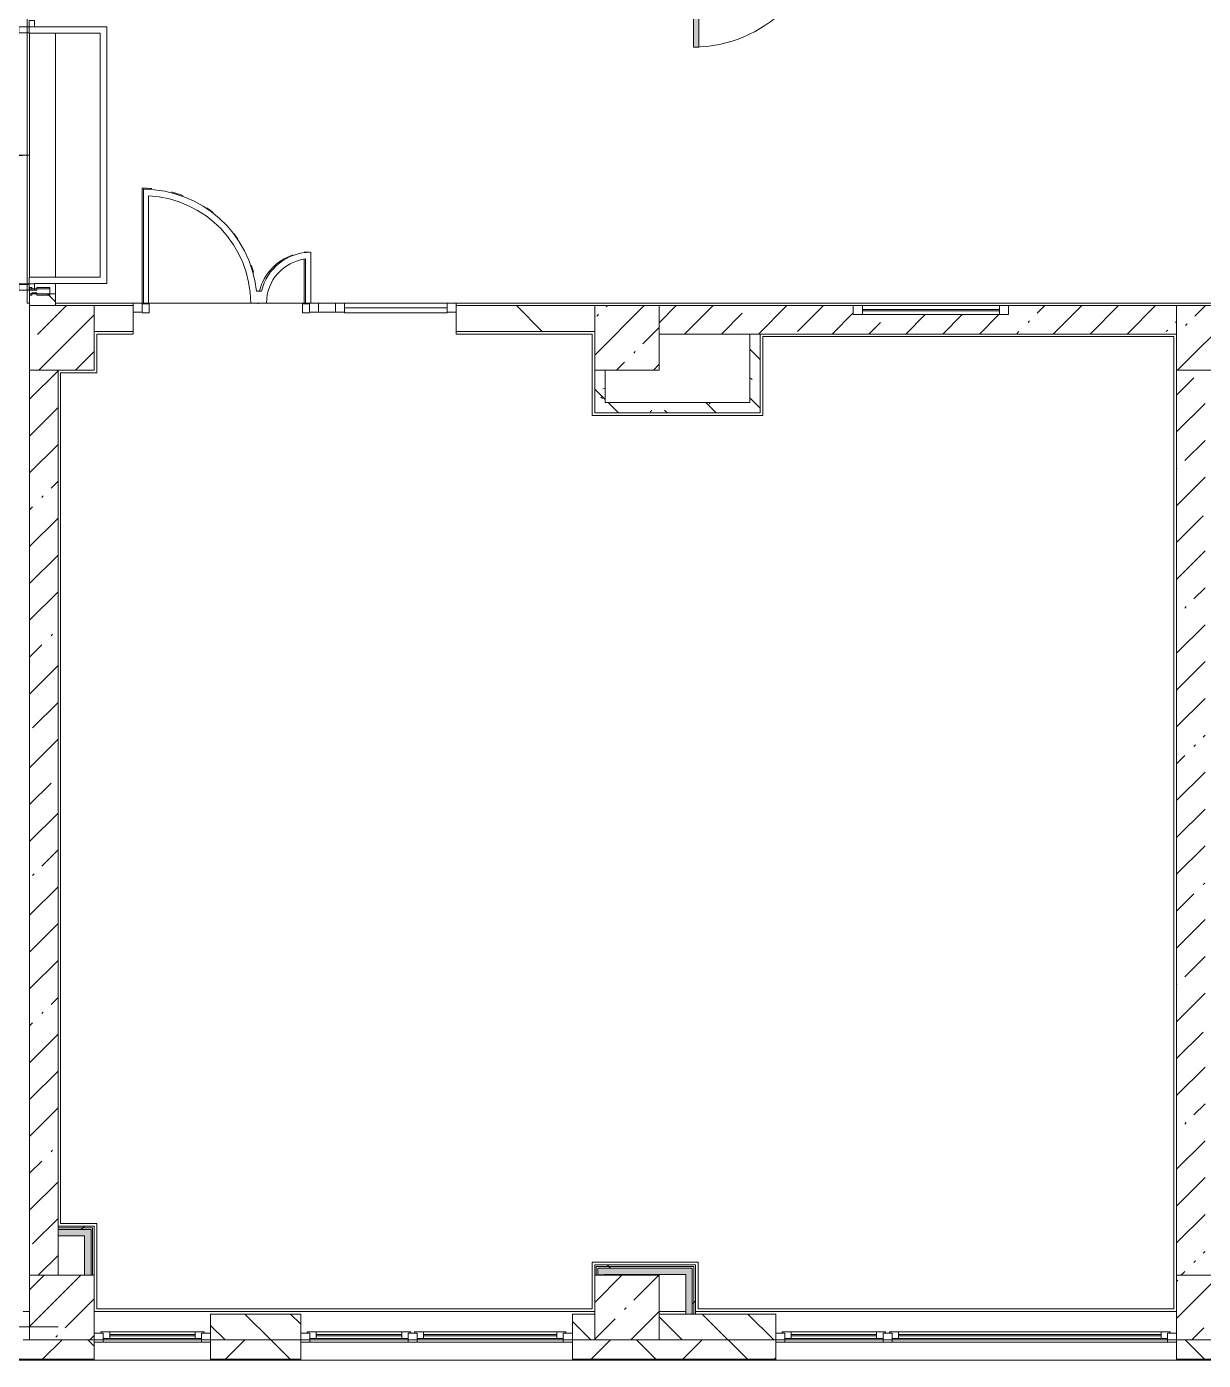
# Model space of a CAD drawing. Header units: millimetres. Extents: x 1322 to 199238, y -8553 to 29000.
# Drawn here: x 110745 to 119845, y -258 to 10057 of the extents above; entities that cross this region are included whole.
import ezdxf

# ---------------------------------------------------------------- set-up
doc = ezdxf.new("R2010")
doc.units = ezdxf.units.MM
for name, color, linetype, lineweight, true_color in [('A-DETL-GENF-3', 7, 'Continuous', 5, 0xaaaaaa), ('A-DOOR-5', 7, 'Continuous', 5, 0xe2e2e2), ('A-DOOR-6', 7, 'Continuous', 5, 0xaaaaaa), ('A-DOOR-FRAM-3', 7, 'Continuous', 5, 0xe2e2e2), ('A-DOOR-FRAM-4', 7, 'Continuous', 5, 0xaaaaaa), ('A-FLOR-2', 7, 'Continuous', 5, 0xaaaaaa), ('I-WALL-1', 7, 'Continuous', 5, 0xe7e7e7), ('I-WALL-2', 7, 'Continuous', 9, 0xe7e7e7), ('I-WALL-5', 7, 'Continuous', 5, 0x787878)]:
    doc.layers.add(name, color=color, linetype=linetype, lineweight=lineweight, true_color=true_color)
for name, color, linetype, lineweight in [('A-GLAZ-3', 7, 'Continuous', 5), ('A-GLAZ-CURT-2', 7, 'Continuous', 5), ('A-GLAZ-CWMG-2', 7, 'Continuous', 5), ('A-WALL', 7, 'Continuous', 9), ('A-WALL-4', 7, 'Continuous', 5), ('I-WALL-3', 7, 'Continuous', 5), ('S-COLS-1', 7, 'Continuous', 5), ('Оси', 7, 'Continuous', 9)]:
    doc.layers.add(name, color=color, linetype=linetype, lineweight=lineweight)
pattern_1 = [(45, (72227.77, 0), (-285.123, 285.123), []), (45, (72512.9, 0), (-285.123, 285.123), [504.031, -100.806, 16.764, -84.042])]
pattern_2 = [(135, (72227.77, 0), (-377.171, -377.171), [533.4, -88.9, 17.78, -88.9]), (135, (72227.77, 376.94), (-377.171, -377.171), []), (50, (72227.77, 0), (637.6445, -55.7866), [66.675, -733.425]), (355, (72227.8, 0), (-123.349, 668.699), [53.34, -586.74]), (100.451, (72280.9, -4.65), (514.299, 612.908), [56.665, -623.315]), (46.184, (72227.8, 177.8), (948.776, -147.15), [100.012, -1100.137]), (96.636, (72306.8, 165.5), (830.91, 865.997), [84.998, -934.973]), (351.184, (72227.8, 177.8), (830.918, 865.988), [80.01, -880.11]), (21, (72316.67, 133.35), (530.6506, -357.928), [66.675, -733.425]), (326, (72316.7, 133.35), (216.308, 644.6585), [53.34, -586.74]), (71.451, (72360.9, 103.5), (746.9596, 286.724), [56.665, -623.315]), (37.5, (72227.77, 0), (10.8105, 295.9426), [16.764, -562.864, 16.764, -578.866, -588.962]), (37.5, (72227.77, 0), (10.8105, 295.9426), [-1175.258, 16.764, -572.198]), (7.5, (72227.77, 0), (233.8692, 350.6318), [16.764, -322.834, 16.764, -549.529, -224.472]), (7.5, (72227.77, 0), (233.8692, 350.6318), [-905.891, 16.764, -207.708]), (327.5, (72029.52, 0), (474.5678, -20.0513), [16.764, -205.486, 16.764, -676.656, -920.115]), (327.5, (72029.52, 0), (474.5678, -20.0513), [-915.67, 16.764, -903.351]), (317.5, (71940.62, 0), (518.452, 88.9934), [16.764, -272.161, 16.764, -443.738, -653.415]), (317.5, (71940.62, 0), (518.452, 88.9934), [-749.427, 16.764, -636.651])]
pattern_3 = [(135, (72227.77, 0), (-353.5534, -353.5534), [])]
pattern_4 = [(45, (72227.8, 0), (-530.33, 530.33), []), (135, (72227.8, 0), (-530.33, -530.33), [])]

# ---------------------------------------------------------------- blocks, each defined once
blk = doc.blocks.new('BSC_Колонна _Прямоугольная - 500х500-23286270-1_10_3_птичка')
at = {"layer": 'S-COLS-1'}
h = blk.add_hatch(dxfattribs=at)
h.set_pattern_fill('FP_38', color=256, style=0, pattern_type=2)
h.set_pattern_definition([(45, (-38790, -7650), (-285.123, 285.123), []), (45, (-38504.88, -7650), (-285.123, 285.123), [504.031, -100.806, 16.764, -84.042])])
h.paths.add_polyline_path([(-250, -250), (250, -250), (250, 250), (-250, 250), (-250, -105)])
for p, q in [((250, 250), (-250, 250)), ((-250, 250), (-250, -250)), ((250, -250), (250, 250)), ((-250, -250), (250, -250))]:
    blk.add_line(p, q, dxfattribs=at)
blk = doc.blocks.new('BSC_Колонна _Прямоугольная - 500х500-V118-1_10_3_птичка')
at = {"layer": 'S-COLS-1'}
h = blk.add_hatch(dxfattribs=at)
h.set_pattern_fill('FP_39', color=256, style=0, pattern_type=2)
h.set_pattern_definition([(45, (-43160, -7650), (-285.123, 285.123), []), (45, (-42874.88, -7650), (-285.123, 285.123), [504.031, -100.806, 16.764, -84.042])])
h.paths.add_polyline_path([(250, -250), (250, 250), (-250, 250), (-250, -250)])
for p, q in [((250, 250), (-250, 250)), ((-250, 250), (-250, -250)), ((250, -250), (250, 250)), ((-250, -250), (250, -250))]:
    blk.add_line(p, q, dxfattribs=at)
blk = doc.blocks.new('BSC_Колонна _Прямоугольная - 500х500-V119-1_10_3_птичка')
at = {"layer": 'S-COLS-1'}
h = blk.add_hatch(dxfattribs=at)
h.set_pattern_fill('FP_40', color=256, style=0, pattern_type=2)
h.set_pattern_definition([(45, (-47660, -7650), (-285.123, 285.123), []), (45, (-47374.88, -7650), (-285.123, 285.123), [504.031, -100.806, 16.764, -84.042])])
h.paths.add_polyline_path([(-250, -250), (250, -250), (250, 250), (-250, 250), (-250, 30)])
for p, q in [((250, 250), (-250, 250)), ((-250, 250), (-250, -250)), ((250, -250), (250, 250)), ((-250, -250), (250, -250))]:
    blk.add_line(p, q, dxfattribs=at)
blk = doc.blocks.new('BSC_Колонна _Прямоугольная - 500х500-V124-1_10_3_птичка')
at = {"layer": 'S-COLS-1'}
h = blk.add_hatch(dxfattribs=at)
h.set_pattern_fill('FP_45', color=256, style=0, pattern_type=2)
h.set_pattern_definition([(45, (-38790, -150), (-285.123, 285.123), []), (45, (-38504.88, -150), (-285.123, 285.123), [504.031, -100.806, 16.764, -84.042])])
h.paths.add_polyline_path([(43, -250), (250, -250), (250, 250), (-250, 250), (-250, -250), (-30, -250)])
for p, q in [((250, 250), (-250, 250)), ((-250, 250), (-250, -250)), ((250, -250), (250, 250)), ((-250, -250), (250, -250))]:
    blk.add_line(p, q, dxfattribs=at)
blk = doc.blocks.new('BSC_Колонна _Прямоугольная - 500х500-V125-1_10_3_птичка')
at = {"layer": 'S-COLS-1'}
h = blk.add_hatch(dxfattribs=at)
h.set_pattern_fill('FP_46', color=256, style=0, pattern_type=2)
h.set_pattern_definition([(45, (-43160, -150), (-285.123, 285.123), []), (45, (-42874.88, -150), (-285.123, 285.123), [504.031, -100.806, 16.764, -84.042])])
h.paths.add_polyline_path([(250, -250), (250, 250), (-250, 250), (-250, -250)])
for p, q in [((250, 250), (-250, 250)), ((-250, 250), (-250, -250)), ((250, -250), (250, 250)), ((-250, -250), (250, -250))]:
    blk.add_line(p, q, dxfattribs=at)
blk = doc.blocks.new('BSC_Колонна _Прямоугольная - 500х500-V126-1_10_3_птичка')
at = {"layer": 'S-COLS-1'}
h = blk.add_hatch(dxfattribs=at)
h.set_pattern_fill('FP_47', color=256, style=0, pattern_type=2)
h.set_pattern_definition([(45, (-47660, -150), (-285.123, 285.123), []), (45, (-47374.88, -150), (-285.123, 285.123), [504.031, -100.806, 16.764, -84.042])])
h.paths.add_polyline_path([(250, -250), (250, 250), (-250, 250), (-250, -250)])
for p, q in [((250, 250), (-250, 250)), ((-250, 250), (-250, -250)), ((250, -250), (250, 250)), ((-250, -250), (250, -250))]:
    blk.add_line(p, q, dxfattribs=at)
blk = doc.blocks.new('120_Окно_СКБ_1Ст - 120_Окно_СКБ_1Ст 900х2500_h_-20664874-1_10_3_птичка')
at = {"layer": 'A-GLAZ-3'}
for p, q in [((-450, -127), (-450, -57)), ((-450, -57), (-380, -57)), ((450, -57), (-450, -57)), ((-380, -57), (-380, -127)), ((380, -87), (-380, -87)), ((-380, -87), (-380, -127)), ((-330, -137), (-330, -87)), ((330, -137), (330, -87)), ((380, -127), (380, -57)), ((380, -57), (450, -57)), ((380, -127), (380, -87)), ((450, -57), (450, -127)), ((-380, -127), (-450, -127)), ((-450, -127), (-400, -127)), ((-380, -127), (-400, -127)), ((-400, -127), (-400, -137)), ((-400, -137), (400, -137)), ((400, -137), (-400, -137)), ((-330, -107), (330, -107)), ((330, -117), (-330, -117)), ((450, -127), (380, -127)), ((400, -127), (380, -127)), ((400, -127), (450, -127)), ((400, -137), (400, -127))]:
    blk.add_line(p, q, dxfattribs=at)
blk = doc.blocks.new('120_Окно_СКБ_2Ст - 120_Окно_СКБ_2Ст 3100х2500 _мал_створка слева_-V158-1_10_3_птичка')
at = {"layer": 'A-GLAZ-3'}
for p, q in [((-1550, -127), (-1550, -57)), ((-1550, -57), (-1480, -57)), ((1550, -57), (-1550, -57)), ((-1480, -57), (-1480, -127)), ((650, -87), (-1480, -87)), ((-1480, -87), (-1480, -127)), ((-1430, -137), (-1430, -87)), ((600, -137), (600, -87)), ((650, -127), (650, -57)), ((650, -57), (720, -57)), ((650, -127), (650, -87)), ((720, -57), (720, -127)), ((1480, -87), (720, -87)), ((720, -87), (720, -127)), ((770, -137), (770, -87)), ((1430, -137), (1430, -87)), ((1480, -127), (1480, -57)), ((1480, -57), (1550, -57)), ((1480, -127), (1480, -87)), ((1550, -57), (1550, -127)), ((-1480, -127), (-1550, -127)), ((-1550, -127), (-1500, -127)), ((-1480, -127), (-1500, -127)), ((-1500, -127), (-1500, -137)), ((-1500, -137), (670, -137)), ((670, -137), (-1500, -137)), ((-1430, -107), (600, -107)), ((600, -117), (-1430, -117)), ((720, -127), (650, -127)), ((670, -127), (650, -127)), ((670, -127), (700, -127)), ((670, -137), (670, -127)), ((720, -127), (700, -127)), ((700, -127), (700, -137)), ((700, -137), (1500, -137)), ((1500, -137), (700, -137)), ((770, -107), (1430, -107)), ((1430, -117), (770, -117)), ((1550, -127), (1480, -127)), ((1500, -127), (1480, -127)), ((1500, -127), (1550, -127)), ((1500, -137), (1500, -127))]:
    blk.add_line(p, q, dxfattribs=at)
blk = doc.blocks.new('120_Окно_СКБ_2Ст - 120_Окно_СКБ_2Ст 2100х2500 _мал створка справа_-V140-1_10_3_птичка')
at = {"layer": 'A-GLAZ-3'}
for p, q in [((-1050, -127), (-1050, -57)), ((-1050, -57), (-980, -57)), ((1050, -57), (-1050, -57)), ((-980, -57), (-980, -127)), ((150, -87), (-980, -87)), ((-980, -87), (-980, -127)), ((-930, -137), (-930, -87)), ((100, -137), (100, -87)), ((150, -127), (150, -57)), ((150, -57), (220, -57)), ((150, -127), (150, -87)), ((220, -57), (220, -127)), ((980, -87), (220, -87)), ((220, -87), (220, -127)), ((270, -137), (270, -87)), ((930, -137), (930, -87)), ((980, -127), (980, -57)), ((980, -57), (1050, -57)), ((980, -127), (980, -87)), ((1050, -57), (1050, -127)), ((-980, -127), (-1050, -127)), ((-1050, -127), (-1000, -127)), ((-980, -127), (-1000, -127)), ((-1000, -127), (-1000, -137)), ((-1000, -137), (170, -137)), ((170, -137), (-1000, -137)), ((-930, -107), (100, -107)), ((100, -117), (-930, -117)), ((220, -127), (150, -127)), ((170, -127), (150, -127)), ((170, -127), (200, -127)), ((170, -137), (170, -127)), ((220, -127), (200, -127)), ((200, -127), (200, -137)), ((200, -137), (1000, -137)), ((1000, -137), (200, -137)), ((270, -107), (930, -107)), ((930, -117), (270, -117)), ((1050, -127), (980, -127)), ((1000, -127), (980, -127)), ((1000, -127), (1050, -127)), ((1000, -137), (1000, -127))]:
    blk.add_line(p, q, dxfattribs=at)
blk = doc.blocks.new('110_Дверь_СКБ_1Ст_Внутренняя1 - Д-11 1100x2100h_кладовые _все__ коридор _между помещениями блока столовой__ моечные _все_-32089417-1_10_3_птичка')
at = {"layer": 'A-DOOR-5'}
h = blk.add_hatch(color=256, dxfattribs=at)
h.paths.add_polyline_path([(522.5, 110), (512.5, 110), (512.5, 70), (502.5, 70), (502.5, 30), (537.5, 30), (537.5, 110)])
h.paths.add_polyline_path([(-497.5, 110), (-512.5, 110), (-512.5, 30), (-477.5, 30), (-477.5, 70), (-487.5, 70), (-487.5, 110)])
at = {"layer": 'A-DOOR-6'}
h = blk.add_hatch(dxfattribs=at)
h.set_pattern_fill('FP_103', color=256, style=0, pattern_type=2)
h.set_pattern_definition([(135, (1751.41, 174.685), (-14.14214, -14.14214), []), (225, (1751.41, 174.685), (14.14214, -14.14214), [])])
h.paths.add_polyline_path([(537.5, 110), (537.5, -110), (562.5, -110), (562.5, 110)])
at = {"layer": 'A-DOOR-FRAM-3'}
for points in [[(512.5, 1110), (472.5, 1110), (472.5, 110), (512.5, 110), (512.5, 1030.8)], [(-537.5, 118), (-567.5, 118), (-562.5, 110), (-497.5, 115.3), (-497.5, 118), (-517.5, 118)], [(562.5, 118), (522.5, 118), (522.5, 110), (592.5, 110), (587.5, 118)], [(-512.5, 30), (-512.5, -110), (-497.5, -110), (-497.5, 30)], [(522.5, 30), (522.5, -110), (537.5, -110), (537.5, 30)], [(-567.5, -110), (-562.5, -118), (-497.5, -118), (-497.5, -110), (-562.5, -110)], [(537.5, -110), (522.5, -115.3), (522.5, -118), (592.5, -118), (587.5, -110), (562.5, -110)]]:
    blk.add_hatch(color=256, dxfattribs=at).paths.add_polyline_path(points)
at = {"layer": 'A-DOOR-FRAM-4'}
h = blk.add_hatch(dxfattribs=at)
h.set_pattern_fill('FP_104', color=256, style=0, pattern_type=2)
h.set_pattern_definition([(45, (-371.384, 174.685), (-14.1421, 14.1421), []), (135, (-371.384, 174.685), (-14.1421, -14.1421), [])])
h.paths.add_polyline_path([(-512.5, 110), (-537.5, 110), (-537.5, -110), (-512.5, -110), (-512.5, 16)])
at = {"layer": 'A-DOOR-6'}
for p, q in [((512.5, 1110), (472.5, 1110)), ((472.5, 1110), (472.5, 110)), ((512.5, 110), (512.5, 1110)), ((472.5, 110), (512.5, 110))]:
    blk.add_line(p, q, dxfattribs=at)
blk.add_arc((512.5, 110), 1000, 90, 180, dxfattribs=at)
at = {"layer": 'A-DOOR-FRAM-4'}
for p, q in [((-497.5, 118), (-567.5, 118)), ((-567.5, 118), (-567.5, 110)), ((-567.5, 110), (-497.5, 110)), ((-512.5, 110), (-537.5, 110)), ((-537.5, 110), (-537.5, -110)), ((-487.5, 110), (-512.5, 110)), ((-512.5, 110), (-512.5, 30)), ((-512.5, -110), (-512.5, 110)), ((-497.5, 110), (-512.5, 110)), ((-512.5, 110), (-512.5, 109)), ((-512.5, 109), (-497.5, 109)), ((-497.5, 110), (-497.5, 118)), ((-497.5, 109), (-497.5, 110)), ((-487.5, 70), (-487.5, 110)), ((512.5, 110), (512.5, 70)), ((537.5, 110), (512.5, 110)), ((592.5, 118), (522.5, 118)), ((522.5, 118), (522.5, 110)), ((537.5, 110), (522.5, 110)), ((522.5, 110), (522.5, 109)), ((522.5, 110), (592.5, 110)), ((522.5, 109), (537.5, 109)), ((537.5, 30), (537.5, 110)), ((562.5, 110), (537.5, 110)), ((537.5, 110), (537.5, -110)), ((537.5, 109), (537.5, 110)), ((562.5, -110), (562.5, 110)), ((592.5, 110), (592.5, 118)), ((-512.5, 30), (-477.5, 30)), ((-497.5, 30), (-512.5, 30)), ((-512.5, 30), (-512.5, -110)), ((-497.5, -110), (-497.5, 30)), ((-477.5, 70), (-487.5, 70)), ((-477.5, 30), (-477.5, 70)), ((512.5, 70), (502.5, 70)), ((502.5, 70), (502.5, 30)), ((502.5, 30), (537.5, 30)), ((537.5, 30), (522.5, 30)), ((522.5, 30), (522.5, -110)), ((537.5, -110), (537.5, 30)), ((-497.5, -110), (-567.5, -110)), ((-567.5, -110), (-567.5, -118)), ((-567.5, -118), (-497.5, -118)), ((-537.5, -110), (-512.5, -110)), ((-512.5, -110), (-497.5, -110)), ((-497.5, -118), (-497.5, -110)), ((522.5, -110), (537.5, -110)), ((592.5, -110), (522.5, -110)), ((522.5, -110), (522.5, -118)), ((522.5, -118), (592.5, -118)), ((537.5, -110), (562.5, -110)), ((592.5, -118), (592.5, -110))]:
    blk.add_line(p, q, dxfattribs=at)
blk = doc.blocks.new('Прямоугольный импост - Импост структурный с накладкой - 160мм Темный-31239214-1_10_3_птичка')
at = {"layer": 'A-GLAZ-CWMG-2'}
for p, q in [((-50, 0), (-50, 17)), ((-50, 17), (0, 17)), ((-40, 0), (-50, 0)), ((-40, -40), (-40, 0)), ((0, 0), (-10, 0)), ((-10, 0), (-10, -40)), ((0, 17), (0, 0)), ((-50, -140), (-50, -40)), ((-50, -40), (-40, -40)), ((-10, -40), (0, -40)), ((0, -40), (0, -140)), ((0, -140), (-50, -140))]:
    blk.add_line(p, q, dxfattribs=at)
blk = doc.blocks.new('Дверь_Витражная_остекление_ - ДВН_ДАО_Главный вход_1800 в свету 5-32258809-1_10_3_птичка')
at = {"layer": 'A-DETL-GENF-3'}
for p, q in [((-993, -1013), (-993, -21)), ((-993, -21), (-993, -1013)), ((-993, -100), (-948, -100)), ((-983, -933), (-983, -100)), ((-948, -1013), (-948, -21)), ((-948, -1013), (-948, -21)), ((-939, -933), (-939, -100)), ((989, -933), (989, -100)), ((998, -1013), (998, -20)), ((998, -20), (998, -1013)), ((1043, -100), (998, -100)), ((1033, -933), (1033, -100)), ((1043, -1013), (1043, -20)), ((1043, -1013), (1043, -20)), ((-993, -933), (-948, -933)), ((-993, -1013), (-948, -1013)), ((-993, -1013), (-948, -1013)), ((1043, -933), (998, -933)), ((1043, -1013), (998, -1013)), ((998, -1013), (1043, -1013))]:
    blk.add_line(p, q, dxfattribs=at)
at = {"layer": 'A-DOOR-6'}
for p, q in [((-1043, 20), (-993, 20)), ((-1043, -20), (-1043, 20)), ((-993, 20), (-993, -20)), ((993, 20), (1043, 20)), ((993, -20), (993, 20)), ((1043, 20), (1043, -20)), ((-993, -20), (-1043, -20)), ((-993, -1013), (-993, -21)), ((1043, -20), (993, -20)), ((993, -1013), (993, -21))]:
    blk.add_line(p, q, dxfattribs=at)
for centre, start, end in [((-993, -20), 270, 0), ((993, -20), 180, 270)]:
    blk.add_arc(centre, 993, start, end, dxfattribs=at)
blk = doc.blocks.new('Прямоугольный импост - Импост структурный с накладкой - 160мм Темный-V197-1_10_3_птичка')
at = {"layer": 'A-GLAZ-CWMG-2'}
for p, q in [((-25, 0), (-25, 17)), ((-25, 17), (25, 17)), ((-15, 0), (-25, 0)), ((-15, -40), (-15, 0)), ((25, 0), (15, 0)), ((15, 0), (15, -40)), ((25, 17), (25, 0)), ((-25, -140), (-25, -40)), ((-25, -40), (-15, -40)), ((15, -40), (25, -40)), ((25, -40), (25, -140)), ((25, -140), (-25, -140))]:
    blk.add_line(p, q, dxfattribs=at)
blk = doc.blocks.new('Прямоугольный импост - 50 x 70 мм-31700031-1_10_3_птичка')
at = {"layer": 'A-GLAZ-CWMG-2'}
for p, q in [((-70, 35), (0, 35)), ((-70, -35), (-70, 35)), ((0, 35), (0, -35)), ((0, -35), (-70, -35))]:
    blk.add_line(p, q, dxfattribs=at)
blk = doc.blocks.new('Дверь_Витражная_остекление_ - ДВН_ДАО_Главный вход_1200 в свету-V271-1_10_3_птичка')
at = {"layer": 'A-DETL-GENF-3'}
for p, q in [((-607, 925), (-647, 925)), ((-647, 925), (-647, 35)), ((-607, 915), (-607, 925)), ((647, 430), (607, 430)), ((607, 376), (607, 30)), ((-647, 30), (-607, 30)), ((-592, 30), (-647, 30)), ((-607, 30), (-607, 37)), ((-592, -40), (-592, 30)), ((592, -40), (592, 30)), ((592, 30), (647, 30)), ((607, 30), (647, 30)), ((-647, -40), (-592, -40)), ((647, -40), (592, -40))]:
    blk.add_line(p, q, dxfattribs=at)
at = {"layer": 'A-DOOR-6'}
blk.add_line((-647, 925), (-647, 35), dxfattribs=at)
for centre, radius, start, end in [((-647, 30), 895, 85.2542, 90), ((-647, 30), 895, 69.312, 75.32), ((-647, 30), 895, 52.105, 56.1089), ((-647, 30), 895, 34.1403, 37.5286), ((647, 30), 400, 90, 91.0627), ((-647, 30), 895, 15.7125, 19.6061), ((647, 30), 400, 108.6077, 165.3261), ((-647, 30), 895, 360, 0.4556), ((647, 30), 400, 178.9711, 180)]:
    blk.add_arc(centre, radius, start, end, dxfattribs=at)
blk = doc.blocks.new('Системная панель - Стемалит - 40мм-31720939-1_10_3_птичка')
at = {"layer": 'A-GLAZ-CURT-2'}
for p, q in [((65, 35), (-65, 35)), ((-65, 35), (-65, -35)), ((65, -35), (65, 35)), ((-65, -35), (65, -35))]:
    blk.add_line(p, q, dxfattribs=at)
blk = doc.blocks.new('Прямоугольный импост - 50 x 70 мм-31687886-1_10_3_птичка')
at = {"layer": 'A-GLAZ-CWMG-2'}
for p, q in [((-35, 35), (35, 35)), ((-35, -35), (-35, 35)), ((35, 35), (35, -35)), ((35, -35), (-35, -35))]:
    blk.add_line(p, q, dxfattribs=at)
blk = doc.blocks.new('Прямоугольный импост - 50 x 70 мм-V269-1_10_3_птичка')
at = {"layer": 'A-GLAZ-CWMG-2'}
for p, q in [((0, 35), (-70, 35)), ((-70, 35), (-70, -35)), ((0, -35), (0, 35)), ((-70, -35), (0, -35))]:
    blk.add_line(p, q, dxfattribs=at)
blk = doc.blocks.new('Системная панель - Стекло - 40мм-V272-1_10_3_птичка')
at = {"layer": 'A-GLAZ-CURT-2'}
for p, q in [((397.5, 0), (-397.5, 0)), ((-397.5, 0), (-397.5, -40)), ((397.5, -40), (397.5, 0)), ((-397.5, -40), (397.5, -40))]:
    blk.add_line(p, q, dxfattribs=at)
blk = doc.blocks.new('Прямоугольный импост - 50 x 70 мм-31702100-1_10_3_птичка')
at = {"layer": 'A-GLAZ-CWMG-2'}
for p, q in [((-35, 35), (35, 35)), ((-35, -35), (-35, 35)), ((35, 35), (35, -35)), ((35, -35), (-35, -35))]:
    blk.add_line(p, q, dxfattribs=at)
blk = doc.blocks.new('Прямоугольный импост - 50 x 70 мм-31720914-1_10_3_птичка')
at = {"layer": 'A-GLAZ-CWMG-2'}
blk.add_line((24940, 7918), (24145, 7918), dxfattribs=at)
blk = doc.blocks.new('120_Окно_СКБ_1Ст - 120_Окно_СКБ_1Ст 400х1200 EI30-24228621-1_10_3_птичка')
at = {"layer": 'A-GLAZ-3'}
for p, q in [((-600, 40), (-600, 110)), ((-600, 110), (-530, 110)), ((600, 110), (-600, 110)), ((-530, 110), (-530, 40)), ((530, 40), (530, 110)), ((530, 110), (600, 110)), ((600, 110), (600, 40)), ((-530, 40), (-600, 40)), ((-600, 40), (600, 40)), ((530, 80), (-530, 80)), ((530, 70), (-530, 70)), ((600, 40), (530, 40))]:
    blk.add_line(p, q, dxfattribs=at)

msp = doc.modelspace()

# ---------------------------------------------------------------- hatches: boundary and pattern name
at = {"layer": 'A-WALL-4'}
h = msp.add_hatch(dxfattribs=at)
h.set_pattern_fill('FP_67', color=256, style=0, pattern_type=2)
h.set_pattern_definition([(135, (72227.77, 0), (-176.7767, -176.7767), [])])
h.paths.add_polyline_path([(112865.3, -100), (112865.3, 100), (112167.8, 100), (112167.8, -100)])
h.paths.add_polyline_path([(116537.8, -100), (116537.8, 100), (115637.8, 100), (115637.8, -100), (115710.3, -100)])
h.paths.add_polyline_path([(115137.8, -100), (115137.8, 100), (114965.3, 100), (114965.3, -100)])
h = msp.add_hatch(dxfattribs=at)
h.set_pattern_fill('FP_56', color=256, style=0, pattern_type=2)
h.set_pattern_definition([(45, (72227.77, 0), (-353.5534, 353.5534), []), (135, (72227.77, 0), (-353.5534, -353.5534), [])])
h.paths.add_polyline_path([(147921.6, -250), (147927.8, -250), (147927.8, -100), (146207.8, -100), (146207.8, -250), (147919.8, -250)])
h.paths.add_polyline_path([(139888.5, -250), (142887.8, -250), (142887.8, -100), (139287.8, -100), (139287.8, -250)])
h.paths.add_polyline_path([(144463.8, -250), (144507.8, -250), (144507.8, -100), (143787.8, -101.8), (143787.8, -250), (144307.8, -250)])
h.paths.add_polyline_path([(138028.6, -250), (138387.8, -250), (138387.8, -100), (137387.8, -100), (137387.8, -250)])
h.paths.add_polyline_path([(133137.8, -250), (133837.8, -250), (133837.8, -100), (133137.8, -100), (133137.8, -128.3)])
h.paths.add_polyline_path([(132237.8, -250), (132237.8, -100), (131487.8, -100), (131487.8, -250)])
h.paths.add_polyline_path([(135937.8, -250), (136487.8, -250), (136487.8, -100), (135937.8, -100), (135937.8, -121.3)])
h.paths.add_polyline_path([(128729.3, -250), (129387.8, -250), (129387.8, -100), (128637.8, -100), (128637.8, -250)])
h.paths.add_polyline_path([(114965.3, -250), (116537.8, -250), (116537.8, -100), (114965.3, -100), (114965.3, -173.5)])
h.paths.add_polyline_path([(119637.8, -250), (120387.8, -250), (120387.8, -100), (119637.8, -100), (119637.8, -161.8)])
h.paths.add_polyline_path([(121287.8, -250), (121999.3, -250), (121999.3, -100), (121287.8, -100), (121287.8, -157.7)])
h.paths.add_polyline_path([(125537.8, -250), (125537.8, -100), (124099.3, -100), (124099.3, -250), (125009.6, -250)])
h.paths.add_polyline_path([(109317.8, -250), (109317.8, -100), (108197.8, -100), (108197.8, -250), (109200.8, -250)])
h.paths.add_polyline_path([(111060.6, -250), (111267.8, -250), (111267.8, -100), (110217.8, -100), (110217.8, -250)])
h.paths.add_polyline_path([(112167.8, -250), (112865.3, -250), (112865.3, -100), (112167.8, -100), (112167.8, -180.4)])
h.paths.add_polyline_path([(106097.8, -250), (106097.8, -100), (105237.8, -100), (105237.8, -250)])
h.paths.add_polyline_path([(102437.8, -250), (102437.8, -100), (101437.5, -100), (101437.5, -250), (101761.3, -250)])
h.paths.add_polyline_path([(99537.8, -250), (100537.5, -250), (100537.5, -100), (99537.8, -100), (99537.8, -211.8)])
h.paths.add_polyline_path([(87812.4, -250), (87837.8, -250), (87837.8, -100), (87087.8, -100), (87087.8, -250)])
h.paths.add_polyline_path([(98637.8, -250), (98637.8, -100), (97662.8, -100), (97662.8, -250), (98041.6, -250)])
h.paths.add_polyline_path([(88737.8, -250), (89487.8, -250), (89487.8, -100), (88737.8, -100), (88737.8, -238.7)])
h.paths.add_polyline_path([(92937.8, -250), (92937.8, -100), (91587.8, -100), (91587.8, -250)])
h.paths.add_polyline_path([(94321.9, -250), (94862.8, -250), (94862.8, -100), (93837.8, -100), (93837.8, -250)])
h.paths.add_polyline_path([(81387.5, -250), (82137.8, -250), (82137.8, -100), (81387.5, -100), (81387.5, -118)])
h.paths.add_polyline_path([(80487.5, -250), (80487.5, -100), (79057.8, -100), (79057.8, -250), (80372.9, -250)])
h.paths.add_polyline_path([(84987.8, -250), (84987.8, -100), (84237.8, -100), (84237.8, -250)])
h.paths.add_polyline_path([(71967.8, -250), (75957.8, -250), (75957.8, -100), (71967.8, -100), (71967.8, -210)])
at = {"layer": 'I-WALL-1'}
for points in [[(115162.8, 406), (115892.8, 406), (115892.8, 456), (115162.8, 456)], [(115212.8, 400), (115212.8, 406), (115162.8, 406), (115162.8, 400)], [(115892.8, 100), (115892.8, 406), (115842.8, 406), (115842.8, 100)]]:
    msp.add_hatch(color=256, dxfattribs=at).paths.add_polyline_path(points)
at = {"layer": 'I-WALL-2'}
for points in [[(110987.8, 705), (111242.8, 705), (111242.8, 755), (110987.8, 755)], [(111192.8, 400), (111242.8, 400), (111242.8, 705), (111192.8, 705), (111192.8, 501)]]:
    msp.add_hatch(color=256, dxfattribs=at).paths.add_polyline_path(points)
at = {"layer": 'I-WALL-3'}
h = msp.add_hatch(dxfattribs=at)
h.set_pattern_fill('FP_66', color=256, style=0, pattern_type=2)
h.set_pattern_definition(pattern_3)
h.paths.add_polyline_path([(110967.8, 7900), (110967.8, 7990), (110767.8, 7990), (110767.8, 7900)])
h.paths.add_polyline_path([(110767.8, 10120), (110967.8, 10120), (110967.8, 10230), (110767.8, 10230), (110767.8, 10210)])
h = msp.add_hatch(dxfattribs=at)
h.set_pattern_fill('FP_66', color=256, style=0, pattern_type=2)
h.set_pattern_definition(pattern_3)
h.paths.add_polyline_path([(111267.8, 7700), (111567.8, 7700), (111567.8, 7900), (111267.8, 7900)])
h.paths.add_polyline_path([(115117.8, 7700), (115137.8, 7700), (115137.8, 7900), (114067.8, 7900), (114067.8, 7700)])
h = msp.add_hatch(dxfattribs=at)
h.set_pattern_fill('FP_36', color=256, style=0, pattern_type=2)
h.set_pattern_definition(pattern_1)
h.paths.add_polyline_path([(119637.8, 7680), (119637.8, 7900), (118337.8, 7900), (118337.8, 7830), (117137.8, 7830), (117137.8, 7900), (115637.8, 7900), (115637.8, 7680), (119617.8, 7680)])
h = msp.add_hatch(dxfattribs=at)
h.set_pattern_fill('FP_36', color=256, style=0, pattern_type=2)
h.set_pattern_definition(pattern_1)
h.paths.add_polyline_path([(110891.2, 400), (110987.8, 400), (110987.8, 7400), (110767.8, 7400), (110767.8, 400), (110882.9, 400)])
h = msp.add_hatch(dxfattribs=at)
h.set_pattern_fill('FP_36', color=256, style=0, pattern_type=2)
h.set_pattern_definition(pattern_1)
h.paths.add_polyline_path([(119637.8, 400), (119857.8, 400), (119857.8, 7400), (119637.8, 7400), (119637.8, 645.8)])
h = msp.add_hatch(dxfattribs=at)
h.set_pattern_fill('FP_172', color=256, style=0, pattern_type=2)
h.set_pattern_definition(pattern_4)
h.paths.add_polyline_path([(111267.8, 767.5), (111267.8, 780), (110987.8, 780), (110987.8, 767.5), (111255.3, 767.5)])
h = msp.add_hatch(dxfattribs=at)
h.set_pattern_fill('FP_172', color=256, style=0, pattern_type=2)
h.set_pattern_definition(pattern_4)
h.paths.add_polyline_path([(110987.8, 755), (111255.3, 755), (111255.3, 767.5), (110987.8, 767.5)])
h = msp.add_hatch(dxfattribs=at)
h.set_pattern_fill('FP_172', color=256, style=0, pattern_type=2)
h.set_pattern_definition(pattern_4)
h.paths.add_polyline_path([(115137.8, 468.5), (115917.8, 468.7), (115917.8, 481), (115137.8, 481)])
h = msp.add_hatch(dxfattribs=at)
h.set_pattern_fill('FP_172', color=256, style=0, pattern_type=2)
h.set_pattern_definition(pattern_4)
h.paths.add_polyline_path([(115150.3, 456), (115905.3, 456), (115905.3, 468.5), (115150.3, 468.5)])
h = msp.add_hatch(dxfattribs=at)
h.set_pattern_fill('FP_172', color=256, style=0, pattern_type=2)
h.set_pattern_definition(pattern_4)
h.paths.add_polyline_path([(115905.3, 100), (115903.2, 456), (115892.8, 456), (115892.8, 100)])
h = msp.add_hatch(dxfattribs=at)
h.set_pattern_fill('FP_172', color=256, style=0, pattern_type=2)
h.set_pattern_definition(pattern_4)
h.paths.add_polyline_path([(115917.8, 100), (115917.8, 468.5), (115905.3, 468.5), (115905.3, 100)])
at = {"layer": 'I-WALL-5'}
h = msp.add_hatch(dxfattribs=at)
h.set_pattern_fill('FP_65', color=256, style=0, pattern_type=2)
h.set_pattern_definition(pattern_2)
h.paths.add_polyline_path([(116417.8, 7150), (116417.8, 7680), (116337.8, 7680), (116337.8, 7150)])
h = msp.add_hatch(dxfattribs=at)
h.set_pattern_fill('FP_65', color=256, style=0, pattern_type=2)
h.set_pattern_definition(pattern_2)
h.paths.add_polyline_path([(115137.8, 7070), (115217.8, 7070), (115217.8, 7400), (115137.8, 7400), (115137.8, 7150)])
h = msp.add_hatch(dxfattribs=at)
h.set_pattern_fill('FP_65', color=256, style=0, pattern_type=2)
h.set_pattern_definition(pattern_2)
h.paths.add_polyline_path([(116417.8, 7070), (116417.8, 7150), (115217.8, 7150), (115217.8, 7070), (115937.8, 7070)])

# ---------------------------------------------------------------- linework, layer by layer
at = {"layer": 'A-FLOR-2'}
for p, q in [((110747.8, 7920), (110747.8, 10680)), ((110764, 10057.4), (110764, 10007.4)), ((110764, 10007.4), (111314, 10007.4)), ((111364, 10057.4), (110804.8, 10057.4)), ((111314, 10007.4), (111314, 8120)), ((111364, 8070), (111364, 10057.4)), ((111647.8, 8800), (111647.8, 7920)), ((111687.8, 7920), (111687.8, 8749)), ((112902.8, 8260.7), (112902.8, 7920)), ((112942.8, 7920), (112942.8, 8313)), ((111314, 8120), (110764, 8120)), ((110764, 8120), (110764, 8070)), ((110804.8, 8070), (111364, 8070)), ((112560.9, 8012.8), (112522.9, 8012.8)), ((110747.8, 7920), (110767.8, 7920)), ((110967.8, 7920), (138144.1, 7920)), ((111567.8, 7680), (111287.8, 7680)), ((111287.8, 7680), (111287.8, 7380)), ((111567.8, 7700), (111567.8, 7680)), ((114067.8, 7680), (114067.8, 7700)), ((115117.8, 7680), (114067.8, 7680)), ((115117.8, 7050), (115117.8, 7680)), ((119617.8, 7660), (116437.8, 7660)), ((116437.8, 7660), (116437.8, 7050)), ((119617.8, 140), (119617.8, 7660)), ((111287.8, 7380), (111007.8, 7380)), ((111007.8, 7380), (111007.8, 800)), ((116437.8, 7050), (115117.8, 7050)), ((111007.8, 800), (111287.8, 800)), ((111287.8, 800), (111287.8, 140)), ((115117.8, 140), (115117.8, 501)), ((115117.8, 501), (115937.8, 501)), ((115937.8, 501), (115937.8, 140)), ((110717.8, 120), (110767.8, 120)), ((111287.8, 140), (115117.8, 140)), ((115937.8, 140), (119617.8, 140))]:
    msp.add_line(p, q, dxfattribs=at)
for centre, radius, start, end in [((111647.8, 7920), 880, 6.05535, 90), ((111647.8, 7920), 830, 360, 87.23769), ((112942.8, 7920), 393, 90, 166.33705), ((112942.8, 7920), 343, 96.69696, 180)]:
    msp.add_arc(centre, radius, start, end, dxfattribs=at)
at = {"layer": 'A-WALL'}
for p, q in [((116417.8, 7680), (116337.8, 7680)), ((110987.8, 780), (110987.8, 705)), ((110987.8, 767.5), (111255.3, 767.5)), ((110987.8, 755), (111242.8, 755)), ((111242.8, 755), (111242.8, 400)), ((111255.3, 767.5), (111255.3, 400)), ((115137.8, 468.5), (115137.8, 406)), ((115905.3, 468.5), (115150.3, 468.5)), ((115150.3, 400), (115150.3, 468.5)), ((115892.8, 456), (115162.8, 456)), ((115162.8, 400), (115162.8, 456)), ((115892.8, 100), (115892.8, 456)), ((115905.3, 100), (115905.3, 468.5)), ((112865.3, -100), (112167.8, -100)), ((115137.8, -100), (114965.3, -100)), ((116537.8, -100), (115637.8, -100)), ((110217.8, -250), (111267.8, -250)), ((110217.8, -253), (111267.8, -253)), ((112167.8, -250), (112865.3, -250)), ((112167.8, -253), (112865.3, -253)), ((114965.3, -250), (116537.8, -250)), ((114965.3, -253), (116537.8, -253)), ((119637.8, -250), (120387.8, -250)), ((119637.8, -253), (120387.8, -253))]:
    msp.add_line(p, q, dxfattribs=at)
at = {"layer": 'A-WALL-4'}
for p, q in [((112865.3, 100), (112167.8, 100)), ((112167.8, 100), (112167.8, -258)), ((112865.3, -258), (112865.3, 100)), ((115137.8, 100), (114965.3, 100)), ((114965.3, 100), (114965.3, -258)), ((116537.8, 100), (115637.8, 100)), ((116537.8, -258), (116537.8, 100)), ((110767.8, -100), (110717.8, -100)), ((111267.8, -258), (111267.8, -100)), ((111267.8, -100), (112167.8, -100)), ((112865.3, -100), (114965.3, -100)), ((116537.8, -100), (119637.8, -100)), ((119637.8, -100), (119637.8, -258)), ((121999.3, -258), (110217.8, -258))]:
    msp.add_line(p, q, dxfattribs=at)
at = {"layer": 'I-WALL-3'}
for p, q in [((110767.8, 8120), (110767.8, 10007.4)), ((110967.8, 10007.4), (110967.8, 8120)), ((110967.8, 7900), (110967.8, 8070)), ((110967.8, 7990), (110767.8, 7990)), ((110767.8, 7990), (110767.8, 7900)), ((111567.8, 7900), (111267.8, 7900)), ((111567.8, 7700), (111567.8, 7900)), ((115137.8, 7900), (114067.8, 7900)), ((114067.8, 7900), (114067.8, 7700)), ((117137.8, 7900), (115637.8, 7900)), ((119637.8, 7900), (118337.8, 7900)), ((111267.8, 7700), (111567.8, 7700)), ((114067.8, 7700), (115137.8, 7700)), ((115637.8, 7680), (116337.8, 7680)), ((116337.8, 7680), (116337.8, 7150)), ((116417.8, 7070), (116417.8, 7680)), ((116417.8, 7680), (119637.8, 7680)), ((110767.8, 7400), (110767.8, 400)), ((110987.8, 780), (110987.8, 7400)), ((115137.8, 7400), (115137.8, 7070)), ((115217.8, 7150), (115217.8, 7400)), ((119637.8, 7400), (119637.8, 400)), ((116337.8, 7150), (115217.8, 7150)), ((115137.8, 7070), (116417.8, 7070)), ((111267.8, 780), (110987.8, 780)), ((111267.8, 400), (111267.8, 780)), ((110987.8, 400), (110987.8, 705)), ((110987.8, 705), (111192.8, 705)), ((111192.8, 705), (111192.8, 400)), ((115917.8, 481), (115137.8, 481)), ((115137.8, 481), (115137.8, 400)), ((115917.8, 100), (115917.8, 481)), ((115212.8, 406), (115842.8, 406)), ((115212.8, 400), (115212.8, 406)), ((115842.8, 406), (115842.8, 100)), ((111267.8, 120), (115137.8, 120)), ((115637.8, 120), (115842.8, 120)), ((115917, 120), (119637.8, 120))]:
    msp.add_line(p, q, dxfattribs=at)
at = {"layer": 'Оси'}
msp.add_line((98487.8, 0), (110987.8, 0), dxfattribs=at)

# ---------------------------------------------------------------- block references
at = {"layer": 'A-DOOR-6'}
for name, p, rotation in [('110_Дверь_СКБ_1Ст_Внутренняя1 - Д-11 1100x2100h_кладовые _все__ коридор _между помещениями блока столовой__ моечные _все_-32089417-1_10_3_птичка', (116415.3, 11010), 180), ('Дверь_Витражная_остекление_ - ДВН_ДАО_Главный вход_1800 в свету 5-32258809-1_10_3_птичка', (110784.8, 9062.5), 269.9999999999999)]:
    msp.add_blockref(name, p, dxfattribs=dict(at, rotation=rotation))
msp.add_blockref('Дверь_Витражная_остекление_ - ДВН_ДАО_Главный вход_1200 в свету-V271-1_10_3_птичка', (112285.3, 7883), dxfattribs=at)
at = {"layer": 'A-GLAZ-3'}
msp.add_blockref('120_Окно_СКБ_1Ст - 120_Окно_СКБ_1Ст 400х1200 EI30-24228621-1_10_3_птичка', (117737.8, 7790), dxfattribs=at)
at = {"layer": 'A-GLAZ-3', "rotation": 180}
for name, p in [('120_Окно_СКБ_1Ст - 120_Окно_СКБ_1Ст 900х2500_h_-20664874-1_10_3_птичка', (111717.8, -175)), ('120_Окно_СКБ_2Ст - 120_Окно_СКБ_2Ст 2100х2500 _мал створка справа_-V140-1_10_3_птичка', (113915.3, -175)), ('120_Окно_СКБ_2Ст - 120_Окно_СКБ_2Ст 3100х2500 _мал_створка слева_-V158-1_10_3_птичка', (118087.8, -175))]:
    msp.add_blockref(name, p, dxfattribs=at)
at = {"layer": 'A-GLAZ-CURT-2'}
for name, p in [('Системная панель - Стемалит - 40мм-31720939-1_10_3_птичка', (113067.8, 7883)), ('Системная панель - Стекло - 40мм-V272-1_10_3_птичка', (113600.3, 7883))]:
    msp.add_blockref(name, p, dxfattribs=at)
at = {"layer": 'A-GLAZ-CWMG-2', "extrusion": (0, 0, -1)}
for name, p, rotation in [('Прямоугольный импост - Импост структурный с накладкой - 160мм Темный-31239214-1_10_3_птичка', (-110784.8, 7990), 270.0000000000001), ('Прямоугольный импост - Импост структурный с накладкой - 160мм Темный-V197-1_10_3_птичка', (-110784.8, 8005), 270.0000000000001), ('Прямоугольный импост - 50 x 70 мм-31687886-1_10_3_птичка', (-112967.8, 7883), 180), ('Прямоугольный импост - 50 x 70 мм-31702100-1_10_3_птичка', (-113167.8, 7883), 180), ('Прямоугольный импост - 50 x 70 мм-31700031-1_10_3_птичка', (-114067.8, 7883), 180)]:
    msp.add_blockref(name, p, dxfattribs=dict(at, rotation=rotation))
at = {"layer": 'A-GLAZ-CWMG-2', "rotation": 180}
msp.add_blockref('Прямоугольный импост - 50 x 70 мм-V269-1_10_3_птичка', (111567.8, 7883), dxfattribs=at)
at = {"layer": 'A-GLAZ-CWMG-2'}
msp.add_blockref('Прямоугольный импост - 50 x 70 мм-31720914-1_10_3_птичка', (89057.8, 0), dxfattribs=at)
at = {"layer": 'S-COLS-1'}
for name, p in [('BSC_Колонна _Прямоугольная - 500х500-23286270-1_10_3_птичка', (111017.8, 7650)), ('BSC_Колонна _Прямоугольная - 500х500-V118-1_10_3_птичка', (115387.8, 7650)), ('BSC_Колонна _Прямоугольная - 500х500-V119-1_10_3_птичка', (119887.8, 7650)), ('BSC_Колонна _Прямоугольная - 500х500-V124-1_10_3_птичка', (111017.8, 150)), ('BSC_Колонна _Прямоугольная - 500х500-V125-1_10_3_птичка', (115387.8, 150)), ('BSC_Колонна _Прямоугольная - 500х500-V126-1_10_3_птичка', (119887.8, 150))]:
    msp.add_blockref(name, p, dxfattribs=at)

doc.saveas('drawing.dxf')
